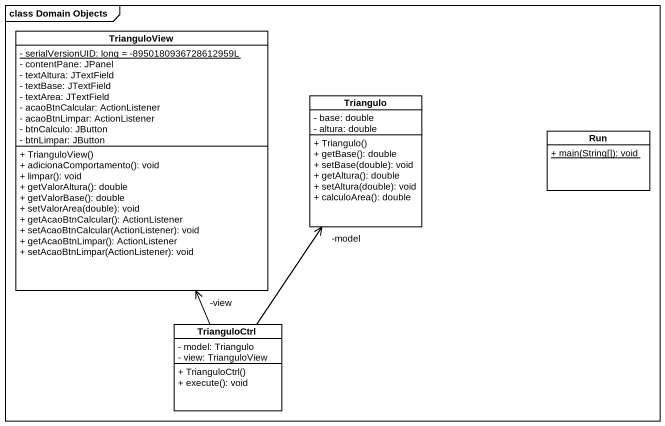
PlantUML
@startuml
mainframe class Domain Objects
hide circle
hide empty members
skinparam classAttributeIconSize 0
class TrianguloView {
  {static} - serialVersionUID: long = -8950180936728612959L
  - contentPane: JPanel
  - textAltura: JTextField
  - textBase: JTextField
  - textArea: JTextField
  - acaoBtnCalcular: ActionListener
  - acaoBtnLimpar: ActionListener
  - btnCalculo: JButton
  - btnLimpar: JButton
  + TrianguloView()
  + adicionaComportamento(): void
  + limpar(): void
  + getValorAltura(): double
  + getValorBase(): double
  + setValorArea(double): void
  + getAcaoBtnCalcular(): ActionListener
  + setAcaoBtnCalcular(ActionListener): void
  + getAcaoBtnLimpar(): ActionListener
  + setAcaoBtnLimpar(ActionListener): void
}
class Triangulo {
  - base: double
  - altura: double
  + Triangulo()
  + getBase(): double
  + setBase(double): void
  + getAltura(): double
  + setAltura(double): void
  + calculoArea(): double
}
class Run {
  {static} + main(String[]): void
}
class TrianguloCtrl {
  - model: Triangulo
  - view: TrianguloView
  + TrianguloCtrl()
  + execute(): void
}
TrianguloCtrl -up-> "-view" TrianguloView
TrianguloCtrl -up-> "-model" Triangulo
@enduml
